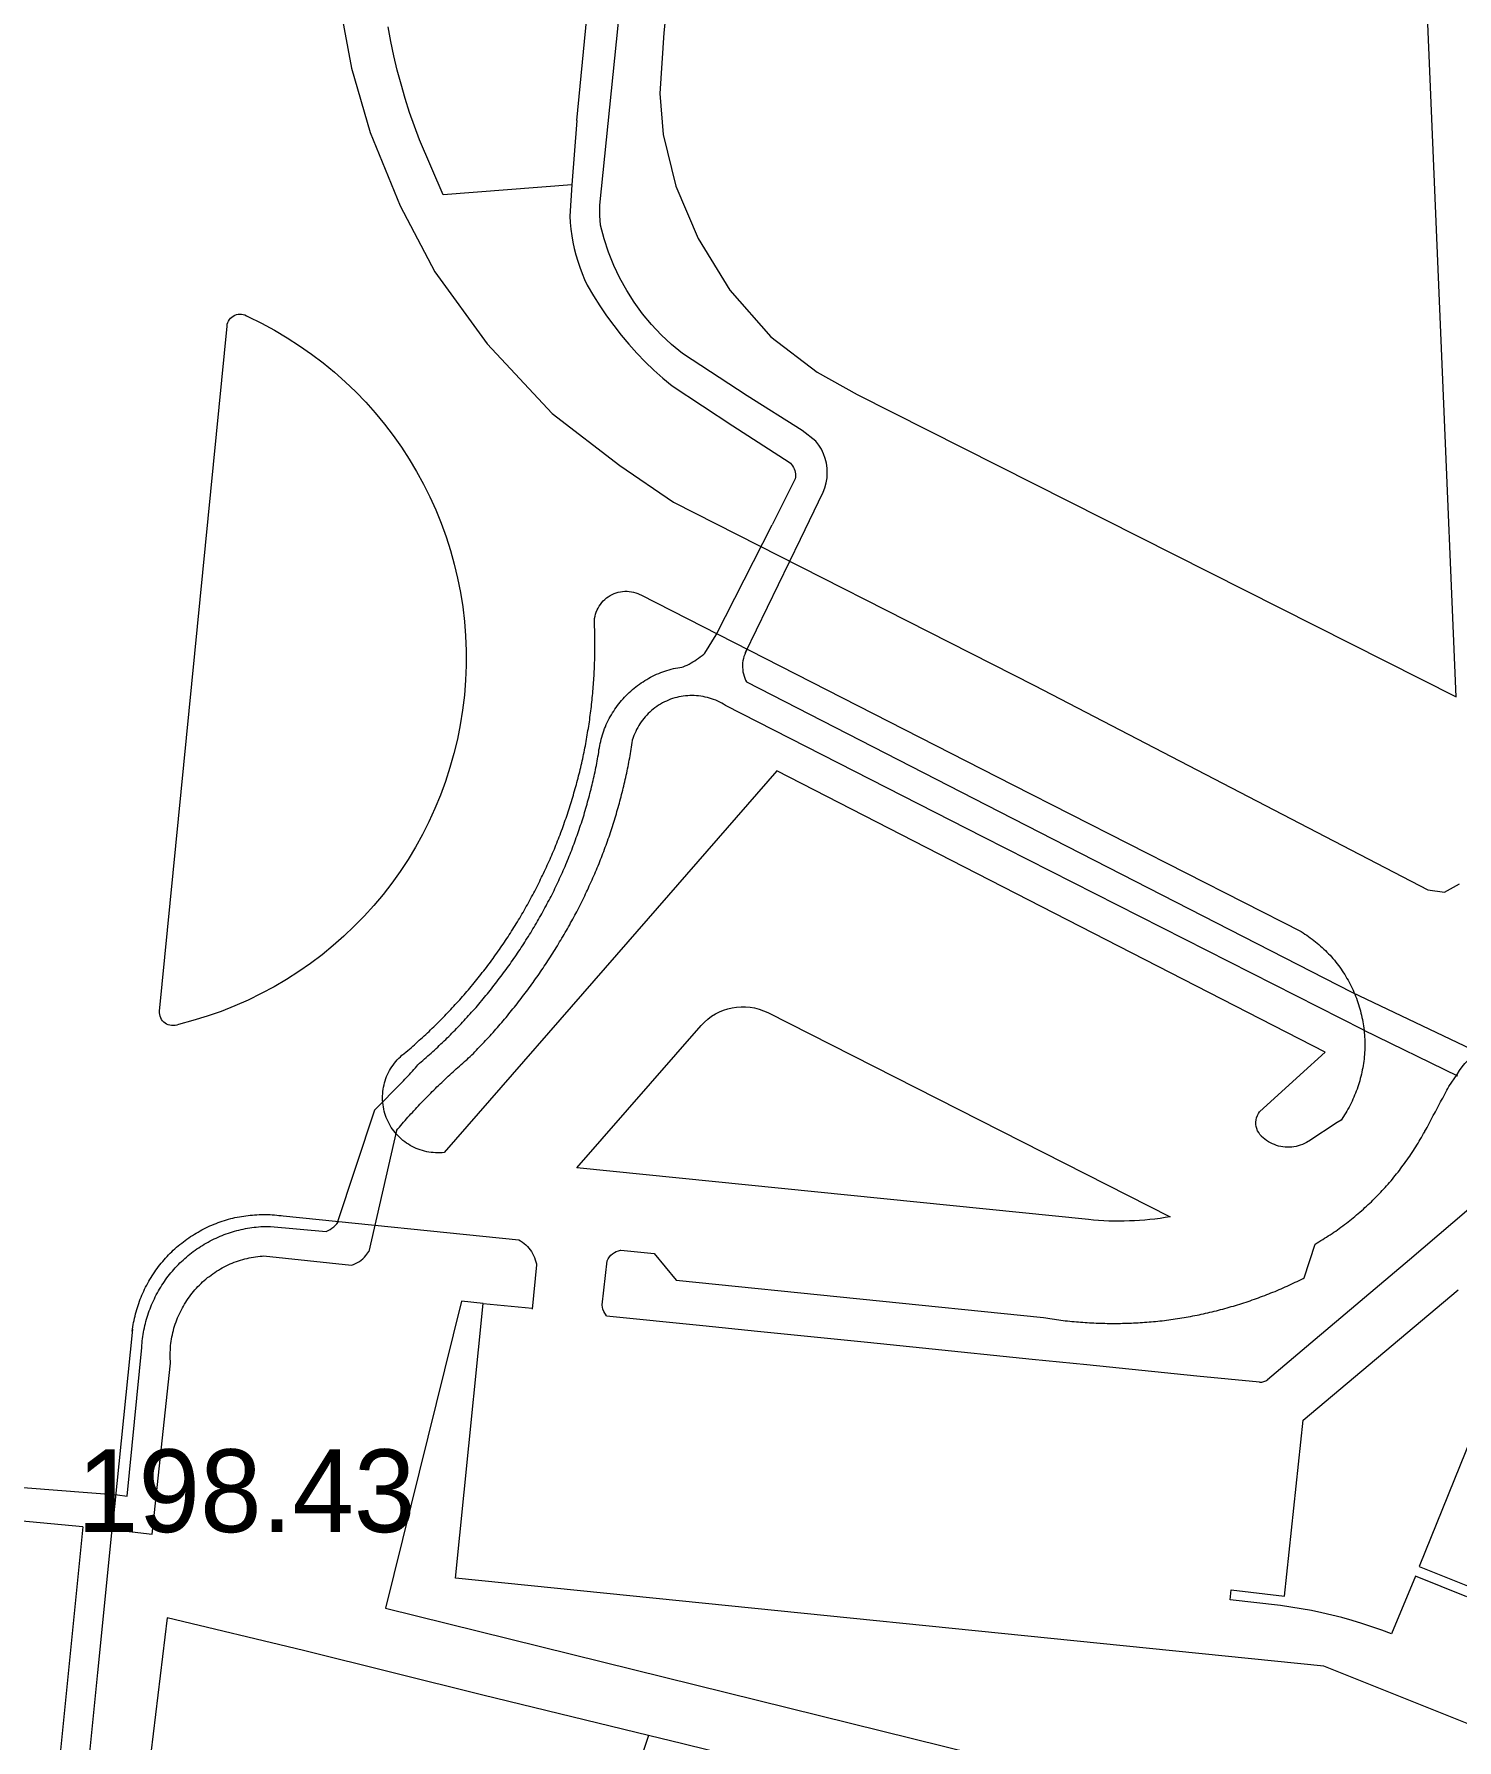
# Model space of a CAD drawing. Header units: millimetres. Extents: x 949 to 2135, y 1001 to 2286.
# Drawn here: x 1632.1 to 1761.1, y 1686.7 to 1841.3 of the extents above; entities that cross this region are included whole.
import ezdxf
from ezdxf.enums import TextEntityAlignment as Align

# ---------------------------------------------------------------- set-up
doc = ezdxf.new("R2010")
doc.units = ezdxf.units.MM
for name, color, linetype, lineweight in [('Nivel 11', 7, 'Continuous', 0), ('Nivel 15', 7, 'Continuous', 0), ('Nivel 17', 7, 'Continuous', 0), ('Nivel 24', 7, 'Continuous', 0), ('Nivel 3', 7, 'Continuous', 0)]:
    doc.layers.add(name, color=color, linetype=linetype, lineweight=lineweight)
doc.styles.add('Style-font023', font='font023.shx')

msp = doc.modelspace()

# ---------------------------------------------------------------- linework, layer by layer
at = {"layer": 'Nivel 11', "color": 1, "linetype": 'Continuous', "lineweight": 0, "flags": 128}
msp.add_lwpolyline([(1706.75, 1808.66), (1761.06, 1781.26), (1757.47, 1866.72), (1691.5, 1864.09), (1689.24, 1841.45), (1688.85, 1835.95), (1689.16, 1832.22), (1690.32, 1827.56), (1692.35, 1822.81), (1695.21, 1818.11), (1698.92, 1813.9), (1703.13, 1810.69), (1706.75, 1808.66)], close=True, dxfattribs=at)
at = {"layer": 'Nivel 15', "color": 7, "linetype": 'Continuous', "lineweight": 0}
for p, q in [((1756.81, 1730.24), (1763.44, 1735.87)), ((1747.88, 1722.67), (1756.81, 1730.24)), ((1671.13, 1709.13), (1672.86, 1726.25)), ((1672.86, 1726.25), (1677.3, 1725.8)), ((1684.04, 1725.11), (1692.76, 1724.23)), ((1641.07, 1723.92), (1639.23, 1705.73)), ((1692.76, 1724.23), (1697.73, 1723.73)), ((1697.73, 1723.73), (1707.68, 1722.72)), ((1707.68, 1722.72), (1712.66, 1722.21)), ((1712.66, 1722.21), (1722.61, 1721.2)), ((1743.96, 1719.35), (1747.88, 1722.67)), ((1722.61, 1721.2), (1727.58, 1720.7)), ((1727.58, 1720.7), (1737.53, 1719.69)), ((1737.53, 1719.69), (1743.22, 1719.12)), ((1670.33, 1701.32), (1671.13, 1709.13)), ((1749.07, 1693.34), (1670.33, 1701.32)), ((1837.02, 1658.17), (1749.07, 1693.34))]:
    msp.add_line(p, q, dxfattribs=at)
at = {"layer": 'Nivel 15', "color": 7, "linetype": 'Continuous', "lineweight": 0, "flags": 128}
for points in [[(1661.23, 1872.17), (1660.6, 1866.18), (1660.13, 1860.29), (1659.55, 1853.96), (1659.48, 1848.5), (1659.93, 1843.59), (1660.92, 1838.25), (1662.62, 1832.42), (1665.32, 1825.77), (1668.46, 1819.79), (1673.22, 1813.24), (1679.1, 1806.93), (1685.25, 1802.21), (1690.11, 1798.91)], [(1690.11, 1798.91), (1722.84, 1782.28), (1758.47, 1763.74)], [(1758.47, 1763.74), (1760, 1763.54), (1761.34, 1764.28)], [(1760.38, 1745.9), (1761.15, 1747.01), (1761.36, 1747.36), (1761.59, 1747.69), (1761.85, 1748.01), (1762.13, 1748.31), (1762.43, 1748.58), (1762.75, 1748.84), (1763.08, 1749.07), (1763.43, 1749.28), (1763.8, 1749.47), (1764.17, 1749.63), (1764.56, 1749.76)], [(1684.04, 1725.11), (1683.78, 1725.52), (1683.7, 1725.71), (1683.66, 1725.9), (1683.65, 1726.1), (1683.65, 1726.11), (1684.1, 1730.11), (1684.19, 1730.29), (1684.3, 1730.46), (1684.43, 1730.61), (1684.58, 1730.74), (1684.74, 1730.86), (1684.92, 1730.95), (1685.11, 1731.02), (1685.3, 1731.07), (1685.32, 1731.07), (1688.35, 1730.77), (1690.35, 1728.35), (1723.64, 1724.96), (1723.84, 1724.93), (1724.04, 1724.9), (1724.23, 1724.87), (1724.43, 1724.84), (1724.63, 1724.81), (1724.83, 1724.78), (1725.03, 1724.75), (1725.22, 1724.73), (1725.42, 1724.7), (1725.62, 1724.68), (1725.82, 1724.66), (1726.02, 1724.64), (1726.22, 1724.62), (1726.42, 1724.6), (1726.62, 1724.58), (1726.81, 1724.56), (1727.01, 1724.54), (1727.21, 1724.53), (1727.41, 1724.52), (1727.61, 1724.5), (1727.81, 1724.49), (1728.01, 1724.48), (1728.21, 1724.47), (1728.41, 1724.46), (1728.61, 1724.45), (1728.81, 1724.45), (1729.01, 1724.44), (1729.21, 1724.44), (1729.41, 1724.43), (1729.61, 1724.43), (1729.81, 1724.43), (1730.01, 1724.43), (1730.21, 1724.43), (1730.41, 1724.43), (1730.61, 1724.43), (1730.81, 1724.44), (1731.01, 1724.44), (1731.21, 1724.45), (1731.41, 1724.45), (1731.61, 1724.46), (1731.81, 1724.47), (1732.01, 1724.48), (1732.21, 1724.49), (1732.41, 1724.5), (1732.61, 1724.52), (1732.81, 1724.53), (1733.01, 1724.55), (1733.21, 1724.56), (1733.41, 1724.58), (1733.61, 1724.6), (1733.8, 1724.62), (1734, 1724.64), (1734.2, 1724.66), (1734.4, 1724.68), (1734.6, 1724.71), (1734.8, 1724.73), (1735, 1724.76), (1735.19, 1724.78), (1735.39, 1724.81), (1735.59, 1724.84), (1735.79, 1724.87), (1735.99, 1724.9), (1736.18, 1724.93), (1736.38, 1724.96), (1736.58, 1725), (1736.77, 1725.03), (1736.97, 1725.07), (1737.17, 1725.11), (1737.36, 1725.14), (1737.56, 1725.18), (1737.76, 1725.22), (1737.95, 1725.27), (1738.15, 1725.31), (1738.34, 1725.35), (1738.54, 1725.39), (1738.73, 1725.44), (1738.93, 1725.49), (1739.12, 1725.53), (1739.32, 1725.58), (1739.51, 1725.63), (1739.7, 1725.68), (1739.9, 1725.73), (1740.09, 1725.79), (1740.28, 1725.84), (1740.47, 1725.89), (1740.67, 1725.95), (1740.86, 1726), (1741.05, 1726.06), (1741.24, 1726.12), (1741.43, 1726.18), (1741.62, 1726.24), (1741.81, 1726.3), (1742, 1726.36), (1742.19, 1726.43), (1742.38, 1726.49), (1742.57, 1726.56), (1742.76, 1726.62), (1742.95, 1726.69), (1743.14, 1726.76), (1743.32, 1726.83), (1743.51, 1726.9), (1743.7, 1726.97), (1743.89, 1727.04), (1744.07, 1727.12), (1744.26, 1727.19), (1744.44, 1727.27), (1744.63, 1727.34), (1744.81, 1727.42), (1745, 1727.5), (1745.18, 1727.58), (1745.36, 1727.66), (1745.55, 1727.74), (1745.73, 1727.82), (1745.91, 1727.9), (1746.09, 1727.99), (1746.27, 1728.07), (1746.45, 1728.16), (1746.63, 1728.24), (1746.81, 1728.33), (1746.99, 1728.42), (1747.17, 1728.51), (1747.27, 1728.56), (1748.27, 1731.63), (1748.44, 1731.73), (1748.61, 1731.83), (1748.79, 1731.94), (1748.96, 1732.04), (1749.13, 1732.15), (1749.29, 1732.26), (1749.46, 1732.36), (1749.63, 1732.47), (1749.8, 1732.58), (1749.96, 1732.7), (1750.13, 1732.81), (1750.29, 1732.93), (1750.45, 1733.04), (1750.61, 1733.16), (1750.78, 1733.28), (1750.94, 1733.4), (1751.1, 1733.52), (1751.25, 1733.64), (1751.41, 1733.76), (1751.57, 1733.89), (1751.72, 1734.01), (1751.88, 1734.14), (1752.03, 1734.27), (1752.18, 1734.4), (1752.33, 1734.53), (1752.49, 1734.66), (1752.64, 1734.79), (1752.78, 1734.93), (1752.93, 1735.06), (1753.08, 1735.2), (1753.22, 1735.34), (1753.37, 1735.47), (1753.51, 1735.61), (1753.65, 1735.75), (1753.79, 1735.9), (1753.93, 1736.04), (1754.07, 1736.18), (1754.21, 1736.33), (1754.35, 1736.47), (1754.48, 1736.62), (1754.62, 1736.77), (1754.75, 1736.92), (1754.88, 1737.07), (1755.02, 1737.22), (1755.15, 1737.37), (1755.27, 1737.52), (1755.4, 1737.68), (1755.53, 1737.83), (1755.65, 1737.99), (1755.78, 1738.14), (1755.9, 1738.3), (1756.02, 1738.46), (1756.14, 1738.62), (1756.26, 1738.78), (1756.38, 1738.94), (1756.5, 1739.1), (1756.61, 1739.27), (1756.73, 1739.43), (1756.84, 1739.6), (1756.95, 1739.76), (1757.06, 1739.93), (1757.17, 1740.1), (1757.28, 1740.26), (1757.39, 1740.43), (1757.49, 1740.6), (1757.6, 1740.77), (1757.7, 1740.95), (1757.8, 1741.12), (1757.9, 1741.29), (1758, 1741.46), (1758.1, 1741.64), (1758.2, 1741.81), (1758.22, 1741.86), (1758.32, 1742.04), (1758.41, 1742.21), (1758.51, 1742.39), (1758.6, 1742.57), (1758.7, 1742.74), (1758.79, 1742.92), (1758.89, 1743.09), (1758.98, 1743.27), (1759.08, 1743.45), (1759.17, 1743.62), (1759.26, 1743.8), (1759.36, 1743.98), (1759.45, 1744.15), (1759.55, 1744.33), (1759.64, 1744.51), (1759.73, 1744.68), (1759.83, 1744.86), (1759.92, 1745.04), (1760.01, 1745.21), (1760.11, 1745.39), (1760.2, 1745.57), (1760.29, 1745.74), (1760.38, 1745.9)], [(1641.04, 1723.72), (1641.07, 1723.92), (1641.1, 1724.12), (1641.13, 1724.32), (1641.16, 1724.51), (1641.2, 1724.71), (1641.24, 1724.91), (1641.29, 1725.1), (1641.34, 1725.3), (1641.39, 1725.49), (1641.44, 1725.68), (1641.5, 1725.87), (1641.56, 1726.06), (1641.63, 1726.25), (1641.69, 1726.44), (1641.77, 1726.63), (1641.84, 1726.81), (1641.92, 1727), (1642, 1727.18), (1642.08, 1727.36), (1642.16, 1727.54), (1642.25, 1727.72), (1642.35, 1727.9), (1642.44, 1728.08), (1642.54, 1728.25), (1642.64, 1728.42), (1642.74, 1728.6), (1642.85, 1728.76), (1642.96, 1728.93), (1643.07, 1729.1), (1643.18, 1729.26), (1643.3, 1729.42), (1643.42, 1729.58), (1643.54, 1729.74), (1643.67, 1729.9), (1643.8, 1730.05), (1643.93, 1730.2), (1644.06, 1730.35), (1644.2, 1730.5), (1644.33, 1730.64), (1644.47, 1730.79), (1644.62, 1730.93), (1644.76, 1731.07), (1644.91, 1731.2), (1645.06, 1731.33), (1645.21, 1731.46), (1645.36, 1731.59), (1645.52, 1731.72), (1645.68, 1731.84), (1645.84, 1731.96), (1646, 1732.08), (1646.16, 1732.19), (1646.33, 1732.3), (1646.5, 1732.41), (1646.67, 1732.52), (1646.84, 1732.62), (1647.01, 1732.72), (1647.18, 1732.82), (1647.36, 1732.92), (1647.54, 1733.01), (1647.72, 1733.1), (1647.9, 1733.18), (1648.08, 1733.27), (1648.26, 1733.35), (1648.45, 1733.42), (1648.63, 1733.5), (1648.82, 1733.57), (1649.01, 1733.64), (1649.2, 1733.7), (1649.39, 1733.76), (1649.58, 1733.82), (1649.77, 1733.87), (1649.97, 1733.93), (1650.16, 1733.97), (1650.35, 1734.02), (1650.55, 1734.06), (1650.75, 1734.1), (1650.94, 1734.14), (1651.14, 1734.17), (1651.34, 1734.2), (1651.54, 1734.22), (1651.74, 1734.24), (1651.93, 1734.26), (1652.13, 1734.28), (1652.33, 1734.29), (1652.53, 1734.3), (1652.73, 1734.31), (1652.93, 1734.31), (1653.13, 1734.31), (1653.33, 1734.3), (1653.53, 1734.3), (1653.73, 1734.28), (1653.93, 1734.27), (1654.13, 1734.25), (1654.33, 1734.23), (1654.53, 1734.21), (1654.73, 1734.18), (1654.73, 1734.18), (1676.07, 1732.01), (1676.24, 1731.91), (1676.41, 1731.8), (1676.57, 1731.68), (1676.72, 1731.55), (1676.86, 1731.41), (1677, 1731.26), (1677.12, 1731.1), (1677.23, 1730.94), (1677.33, 1730.76), (1677.42, 1730.59), (1677.5, 1730.4), (1677.57, 1730.21), (1677.62, 1730.02), (1677.67, 1729.82), (1677.68, 1729.73), (1677.3, 1725.73)], [(1755.19, 1696.28), (1754.3, 1696.62), (1753.41, 1696.93), (1752.51, 1697.23), (1751.61, 1697.5), (1750.7, 1697.76), (1749.78, 1697.99), (1748.86, 1698.2), (1747.93, 1698.39), (1747, 1698.56), (1746.07, 1698.71), (1745.13, 1698.84), (1740.56, 1699.37), (1740.66, 1700.26), (1745.5, 1699.71), (1747.19, 1715.65), (1761.23, 1727.49)], [(1762.94, 1715.39), (1757.7, 1702.39), (1762.37, 1700.51)], [(1633.13, 1644.66), (1635.21, 1665.57), (1637.93, 1692.78), (1639.23, 1705.73)], [(1762.02, 1699.63), (1757.35, 1701.51), (1755.19, 1696.28)]]:
    msp.add_lwpolyline(points, dxfattribs=at)
msp.add_lwpolyline([(1750.27, 1742.65), (1747.69, 1740.96), (1747.64, 1740.93), (1747.47, 1740.83), (1747.29, 1740.74), (1747.11, 1740.66), (1746.92, 1740.59), (1746.73, 1740.53), (1746.54, 1740.48), (1746.34, 1740.44), (1746.14, 1740.42), (1745.94, 1740.4), (1745.74, 1740.4), (1745.54, 1740.41), (1745.35, 1740.43), (1745.15, 1740.47), (1744.95, 1740.51), (1744.76, 1740.57), (1744.57, 1740.64), (1744.39, 1740.71), (1744.21, 1740.8), (1744.04, 1740.9), (1743.87, 1741.01), (1743.71, 1741.13), (1743.55, 1741.26), (1743.41, 1741.39), (1743.39, 1741.41), (1743.26, 1741.56), (1743.15, 1741.73), (1743.05, 1741.9), (1742.98, 1742.09), (1742.93, 1742.28), (1742.9, 1742.48), (1742.9, 1742.68), (1742.92, 1742.88), (1742.96, 1743.08), (1743.03, 1743.27), (1743.12, 1743.45), (1743.22, 1743.61), (1746.92, 1746.97), (1749.18, 1749.03), (1715.29, 1766.42), (1699.48, 1774.54), (1685.95, 1759.02), (1669.3, 1739.93), (1669.12, 1739.91), (1668.92, 1739.9), (1668.72, 1739.9), (1668.52, 1739.9), (1668.32, 1739.92), (1668.12, 1739.94), (1667.92, 1739.97), (1667.73, 1740), (1667.53, 1740.05), (1667.34, 1740.1), (1667.15, 1740.16), (1666.96, 1740.23), (1666.77, 1740.3), (1666.59, 1740.39), (1666.41, 1740.48), (1666.24, 1740.57), (1666.07, 1740.68), (1665.9, 1740.79), (1665.74, 1740.9), (1665.58, 1741.03), (1665.43, 1741.16), (1665.28, 1741.29), (1665.14, 1741.43), (1665, 1741.58), (1664.87, 1741.73), (1664.75, 1741.89), (1664.63, 1742.05), (1664.52, 1742.21), (1664.41, 1742.39), (1664.32, 1742.56), (1664.23, 1742.74), (1664.14, 1742.92), (1664.07, 1743.11), (1664, 1743.29), (1663.94, 1743.48), (1663.88, 1743.68), (1663.84, 1743.87), (1663.8, 1744.07), (1663.77, 1744.26), (1663.75, 1744.46), (1663.73, 1744.66), (1663.73, 1744.86), (1663.73, 1745.06), (1663.74, 1745.26), (1663.76, 1745.46), (1663.78, 1745.66), (1663.82, 1745.86), (1663.86, 1746.05), (1663.91, 1746.25), (1663.96, 1746.44), (1664.03, 1746.63), (1664.1, 1746.82), (1664.18, 1747), (1664.26, 1747.18), (1664.36, 1747.36), (1664.46, 1747.53), (1664.57, 1747.7), (1664.68, 1747.86), (1664.8, 1748.02), (1664.93, 1748.18), (1665.06, 1748.33), (1665.2, 1748.47), (1665.34, 1748.61), (1665.49, 1748.74), (1665.65, 1748.87), (1665.7, 1748.91), (1665.85, 1749.04), (1666.01, 1749.17), (1666.16, 1749.3), (1666.31, 1749.43), (1666.46, 1749.56), (1666.61, 1749.7), (1666.76, 1749.83), (1666.91, 1749.96), (1667.06, 1750.1), (1667.21, 1750.23), (1667.36, 1750.37), (1667.5, 1750.5), (1667.65, 1750.64), (1667.79, 1750.77), (1667.94, 1750.91), (1668.08, 1751.05), (1668.23, 1751.19), (1668.37, 1751.33), (1668.52, 1751.47), (1668.66, 1751.61), (1668.8, 1751.75), (1668.94, 1751.89), (1669.08, 1752.03), (1669.22, 1752.17), (1669.36, 1752.32), (1669.5, 1752.46), (1669.64, 1752.61), (1669.78, 1752.75), (1669.91, 1752.9), (1670.05, 1753.04), (1670.19, 1753.19), (1670.32, 1753.34), (1670.46, 1753.49), (1670.59, 1753.63), (1670.72, 1753.78), (1670.86, 1753.93), (1670.99, 1754.08), (1671.12, 1754.23), (1671.25, 1754.38), (1671.38, 1754.54), (1671.51, 1754.69), (1671.64, 1754.84), (1671.77, 1754.99), (1671.9, 1755.15), (1672.02, 1755.3), (1672.15, 1755.46), (1672.28, 1755.61), (1672.4, 1755.77), (1672.53, 1755.92), (1672.65, 1756.08), (1672.77, 1756.24), (1672.9, 1756.4), (1673.02, 1756.56), (1673.14, 1756.71), (1673.26, 1756.87), (1673.38, 1757.03), (1673.5, 1757.19), (1673.62, 1757.36), (1673.74, 1757.52), (1673.85, 1757.68), (1673.97, 1757.84), (1674.09, 1758), (1674.2, 1758.17), (1674.32, 1758.33), (1674.43, 1758.5), (1674.54, 1758.66), (1674.66, 1758.83), (1674.77, 1758.99), (1674.88, 1759.16), (1674.99, 1759.32), (1675.1, 1759.49), (1675.21, 1759.66), (1675.32, 1759.83), (1675.42, 1760), (1675.53, 1760.17), (1675.64, 1760.33), (1675.74, 1760.5), (1675.85, 1760.67), (1675.95, 1760.85), (1676.06, 1761.02), (1676.16, 1761.19), (1676.26, 1761.36), (1676.36, 1761.53), (1676.46, 1761.7), (1676.56, 1761.88), (1676.66, 1762.05), (1676.76, 1762.23), (1676.86, 1762.4), (1676.96, 1762.58), (1677.05, 1762.75), (1677.15, 1762.93), (1677.24, 1763.1), (1677.34, 1763.28), (1677.43, 1763.46), (1677.52, 1763.63), (1677.62, 1763.81), (1677.71, 1763.99), (1677.8, 1764.17), (1677.89, 1764.35), (1677.98, 1764.52), (1678.06, 1764.7), (1678.15, 1764.88), (1678.24, 1765.06), (1678.32, 1765.24), (1678.41, 1765.43), (1678.49, 1765.61), (1678.58, 1765.79), (1678.66, 1765.97), (1678.74, 1766.15), (1678.82, 1766.33), (1678.91, 1766.52), (1678.99, 1766.7), (1679.06, 1766.88), (1679.14, 1767.07), (1679.22, 1767.25), (1679.3, 1767.44), (1679.37, 1767.62), (1679.45, 1767.81), (1679.52, 1767.99), (1679.6, 1768.18), (1679.67, 1768.37), (1679.74, 1768.55), (1679.82, 1768.74), (1679.89, 1768.93), (1679.96, 1769.11), (1680.03, 1769.3), (1680.09, 1769.49), (1680.16, 1769.68), (1680.23, 1769.87), (1680.29, 1770.05), (1680.36, 1770.24), (1680.42, 1770.43), (1680.49, 1770.62), (1680.55, 1770.81), (1680.61, 1771), (1680.68, 1771.19), (1680.74, 1771.38), (1680.8, 1771.57), (1680.85, 1771.76), (1680.91, 1771.96), (1680.97, 1772.15), (1681.03, 1772.34), (1681.08, 1772.53), (1681.14, 1772.72), (1681.19, 1772.92), (1681.25, 1773.11), (1681.3, 1773.3), (1681.35, 1773.49), (1681.4, 1773.69), (1681.45, 1773.88), (1681.5, 1774.08), (1681.55, 1774.27), (1681.6, 1774.46), (1681.65, 1774.66), (1681.69, 1774.85), (1681.74, 1775.05), (1681.78, 1775.24), (1681.83, 1775.44), (1681.87, 1775.63), (1681.91, 1775.83), (1681.95, 1776.02), (1681.99, 1776.22), (1682.03, 1776.42), (1682.07, 1776.61), (1682.11, 1776.81), (1682.15, 1777), (1682.18, 1777.2), (1682.22, 1777.4), (1682.25, 1777.59), (1682.29, 1777.79), (1682.32, 1777.99), (1682.35, 1778.19), (1682.39, 1778.38), (1682.42, 1778.58), (1682.45, 1778.78), (1682.48, 1778.98), (1682.51, 1779.17), (1682.53, 1779.37), (1682.56, 1779.57), (1682.59, 1779.77), (1682.61, 1779.97), (1682.63, 1780.17), (1682.66, 1780.37), (1682.68, 1780.56), (1682.7, 1780.76), (1682.72, 1780.96), (1682.74, 1781.16), (1682.76, 1781.36), (1682.78, 1781.56), (1682.8, 1781.76), (1682.82, 1781.96), (1682.83, 1782.16), (1682.85, 1782.36), (1682.86, 1782.56), (1682.88, 1782.76), (1682.89, 1782.95), (1682.9, 1783.15), (1682.91, 1783.35), (1682.92, 1783.55), (1682.93, 1783.75), (1682.94, 1783.95), (1682.95, 1784.15), (1682.95, 1784.35), (1682.96, 1784.55), (1682.97, 1784.75), (1682.97, 1784.95), (1682.97, 1785.15), (1682.98, 1785.35), (1682.98, 1785.55), (1682.98, 1785.75), (1682.98, 1785.95), (1682.98, 1786.15), (1682.98, 1786.35), (1682.98, 1786.55), (1682.97, 1786.75), (1682.97, 1786.95), (1682.97, 1787.15), (1682.96, 1787.35), (1682.95, 1787.55), (1682.95, 1787.75), (1682.94, 1787.95), (1682.93, 1788.15), (1682.95, 1788.35), (1682.99, 1788.55), (1683.04, 1788.74), (1683.1, 1788.93), (1683.17, 1789.12), (1683.26, 1789.3), (1683.36, 1789.47), (1683.48, 1789.63), (1683.6, 1789.79), (1683.73, 1789.94), (1683.88, 1790.08), (1684.03, 1790.21), (1684.19, 1790.32), (1684.36, 1790.43), (1684.54, 1790.52), (1684.72, 1790.61), (1684.91, 1790.67), (1685.1, 1790.73), (1685.3, 1790.77), (1685.49, 1790.8), (1685.69, 1790.82), (1685.89, 1790.82), (1686.09, 1790.8), (1686.29, 1790.78), (1686.49, 1790.74), (1686.68, 1790.68), (1686.87, 1790.61), (1687.05, 1790.53), (1687.13, 1790.49), (1720.87, 1773.28), (1747, 1759.96), (1747.17, 1759.85), (1747.34, 1759.74), (1747.5, 1759.63), (1747.67, 1759.52), (1747.83, 1759.4), (1747.99, 1759.28), (1748.15, 1759.16), (1748.31, 1759.04), (1748.46, 1758.91), (1748.61, 1758.78), (1748.76, 1758.65), (1748.91, 1758.52), (1749.06, 1758.38), (1749.2, 1758.24), (1749.34, 1758.1), (1749.48, 1757.95), (1749.62, 1757.81), (1749.75, 1757.66), (1749.88, 1757.51), (1750.01, 1757.36), (1750.14, 1757.2), (1750.26, 1757.04), (1750.38, 1756.88), (1750.5, 1756.72), (1750.62, 1756.56), (1750.73, 1756.4), (1750.84, 1756.23), (1750.95, 1756.06), (1751.05, 1755.89), (1751.15, 1755.72), (1751.25, 1755.54), (1751.35, 1755.37), (1751.44, 1755.19), (1751.53, 1755.01), (1751.62, 1754.83), (1751.7, 1754.65), (1751.78, 1754.47), (1751.86, 1754.28), (1751.94, 1754.1), (1752.01, 1753.91), (1752.08, 1753.72), (1752.14, 1753.53), (1752.2, 1753.34), (1752.26, 1753.15), (1752.32, 1752.96), (1752.37, 1752.77), (1752.42, 1752.57), (1752.47, 1752.38), (1752.51, 1752.18), (1752.55, 1751.99), (1752.59, 1751.79), (1752.62, 1751.59), (1752.65, 1751.4), (1752.67, 1751.2), (1752.7, 1751), (1752.72, 1750.8), (1752.73, 1750.6), (1752.75, 1750.4), (1752.76, 1750.2), (1752.76, 1750), (1752.77, 1749.8), (1752.77, 1749.6), (1752.76, 1749.4), (1752.76, 1749.2), (1752.75, 1749), (1752.73, 1748.8), (1752.72, 1748.6), (1752.7, 1748.4), (1752.67, 1748.21), (1752.64, 1748.01), (1752.61, 1747.81), (1752.58, 1747.61), (1752.54, 1747.42), (1752.5, 1747.22), (1752.46, 1747.02), (1752.41, 1746.83), (1752.36, 1746.64), (1752.31, 1746.44), (1752.26, 1746.25), (1752.2, 1746.06), (1752.13, 1745.87), (1752.07, 1745.68), (1752, 1745.49), (1751.93, 1745.31), (1751.85, 1745.12), (1751.77, 1744.94), (1751.69, 1744.76), (1751.61, 1744.57), (1751.52, 1744.39), (1751.43, 1744.22), (1751.34, 1744.04), (1751.24, 1743.86), (1751.14, 1743.69), (1751.04, 1743.52), (1750.94, 1743.35), (1750.83, 1743.18), (1750.62, 1742.86), (1750.27, 1742.65)], close=True, dxfattribs=at)
msp.add_lwpolyline([(1681.34, 1738.54), (1692.61, 1751.44, -0.343259), (1698.64, 1752.61), (1735.13, 1734.1, -0.067833), (1727.71, 1733.84), (1681.34, 1738.54)], format="xyb", close=True, dxfattribs=at)
at = {"layer": 'Nivel 15', "color": 7, "linetype": 'Continuous', "lineweight": 0}
msp.add_arc((1743.32, 1720.11), 1, 264.2118, 310.3109, dxfattribs=at)
at = {"layer": 'Nivel 17', "color": 30, "linetype": 'Continuous', "lineweight": 0}
for p, q in [((1693.97, 1786.88), (1699.05, 1796.84)), ((1696.63, 1785.28), (1701.61, 1795.54)), ((1751.59, 1754.46), (1763.07, 1748.99)), ((1752.61, 1751.04), (1761.17, 1746.88)), ((1662.99, 1743.77), (1659.59, 1733.47)), ((1664.99, 1741.91), (1662.49, 1730.96)), ((1617.36, 1710.64), (1639.7, 1708.88)), ((1636.57, 1705.98), (1617.09, 1707.83)), ((1636.57, 1705.98), (1632.46, 1664.98))]:
    msp.add_line(p, q, dxfattribs=at)
at = {"layer": 'Nivel 17', "color": 30, "linetype": 'Continuous', "lineweight": 0, "flags": 128}
for points in [[(1681.35, 1833.49), (1684.35, 1864.67)], [(1683.42, 1825.83), (1687.34, 1864.36)], [(1681.35, 1833.49), (1680.9, 1827.67), (1680.69, 1824.83), (1680.74, 1824.24), (1680.8, 1823.65), (1680.88, 1823.06), (1680.99, 1822.48), (1681.11, 1821.9), (1681.26, 1821.33), (1681.42, 1820.76), (1681.61, 1820.2), (1681.82, 1819.64), (1682.04, 1819.1), (1682.29, 1818.56), (1682.84, 1817.62), (1683.42, 1816.69), (1684.03, 1815.79), (1684.68, 1814.91), (1685.35, 1814.05), (1686.05, 1813.22), (1686.79, 1812.41), (1687.54, 1811.62), (1688.33, 1810.87), (1689.14, 1810.14), (1689.97, 1809.43), (1695.47, 1805.81), (1700.59, 1802.53), (1700.7, 1802.42), (1700.8, 1802.31), (1700.9, 1802.18), (1700.97, 1802.05), (1701.04, 1801.91), (1701.09, 1801.76), (1701.13, 1801.61), (1701.15, 1801.46), (1701.16, 1801.3), (1701.15, 1801.15), (1701.13, 1801), (1699.05, 1796.84)], [(1701.61, 1795.54), (1703.68, 1799.79), (1703.83, 1800.21), (1703.95, 1800.64), (1704.02, 1801.09), (1704.04, 1801.53), (1704.02, 1801.98), (1703.96, 1802.43), (1703.85, 1802.86), (1703.7, 1803.28), (1703.51, 1803.69), (1703.28, 1804.07), (1703.01, 1804.43), (1701.78, 1805.4), (1696.78, 1808.55), (1690.91, 1812.39), (1689.93, 1813.2), (1688.99, 1814.07), (1688.12, 1815), (1687.3, 1815.98), (1686.54, 1817.02), (1685.86, 1818.09), (1685.24, 1819.21), (1684.69, 1820.36), (1684.21, 1821.55), (1683.81, 1822.76), (1683.49, 1824), (1683.41, 1824.9), (1683.42, 1825.83)], [(1662.99, 1743.77), (1665.48, 1746.28), (1665.62, 1746.43), (1665.75, 1746.57), (1665.89, 1746.72), (1666.03, 1746.86), (1666.16, 1747.01), (1666.3, 1747.16), (1666.43, 1747.31), (1666.56, 1747.46), (1666.7, 1747.61), (1666.83, 1747.76), (1666.94, 1747.89), (1667.09, 1748.02), (1667.24, 1748.15), (1667.39, 1748.28), (1667.54, 1748.42), (1667.69, 1748.55), (1667.84, 1748.68), (1667.99, 1748.81), (1668.14, 1748.95), (1668.29, 1749.08), (1668.43, 1749.22), (1668.58, 1749.35), (1668.73, 1749.49), (1668.87, 1749.63), (1669.02, 1749.77), (1669.16, 1749.9), (1669.31, 1750.04), (1669.45, 1750.18), (1669.59, 1750.32), (1669.74, 1750.46), (1669.88, 1750.6), (1670.02, 1750.75), (1670.16, 1750.89), (1670.3, 1751.03), (1670.44, 1751.17), (1670.58, 1751.32), (1670.72, 1751.46), (1670.85, 1751.61), (1670.99, 1751.75), (1671.13, 1751.9), (1671.26, 1752.05), (1671.4, 1752.19), (1671.53, 1752.34), (1671.67, 1752.49), (1671.8, 1752.64), (1671.93, 1752.79), (1672.06, 1752.94), (1672.2, 1753.09), (1672.33, 1753.24), (1672.46, 1753.39), (1672.59, 1753.54), (1672.72, 1753.7), (1672.85, 1753.85), (1672.97, 1754), (1673.1, 1754.16), (1673.23, 1754.31), (1673.35, 1754.47), (1673.48, 1754.62), (1673.6, 1754.78), (1673.73, 1754.94), (1673.85, 1755.09), (1673.98, 1755.25), (1674.1, 1755.41), (1674.22, 1755.57), (1674.34, 1755.73), (1674.46, 1755.89), (1674.58, 1756.05), (1674.7, 1756.21), (1674.82, 1756.37), (1674.94, 1756.53), (1675.05, 1756.69), (1675.17, 1756.85), (1675.29, 1757.02), (1675.4, 1757.18), (1675.52, 1757.35), (1675.63, 1757.51), (1675.74, 1757.67), (1675.86, 1757.84), (1675.97, 1758.01), (1676.08, 1758.17), (1676.19, 1758.34), (1676.3, 1758.51), (1676.41, 1758.67), (1676.52, 1758.84), (1676.63, 1759.01), (1676.73, 1759.18), (1676.84, 1759.35), (1676.95, 1759.52), (1677.05, 1759.69), (1677.16, 1759.86), (1677.26, 1760.03), (1677.36, 1760.2), (1677.47, 1760.37), (1677.57, 1760.54), (1677.67, 1760.72), (1677.77, 1760.89), (1677.87, 1761.06), (1677.97, 1761.24), (1678.07, 1761.41), (1678.16, 1761.58), (1678.26, 1761.76), (1678.36, 1761.94), (1678.45, 1762.11), (1678.55, 1762.29), (1678.63, 1762.44), (1678.72, 1762.62), (1678.82, 1762.8), (1678.91, 1762.98), (1679, 1763.15), (1679.09, 1763.33), (1679.18, 1763.51), (1679.27, 1763.69), (1679.36, 1763.87), (1679.44, 1764.05), (1679.53, 1764.23), (1679.61, 1764.41), (1679.7, 1764.59), (1679.78, 1764.77), (1679.87, 1764.96), (1679.95, 1765.14), (1680.03, 1765.32), (1680.11, 1765.5), (1680.19, 1765.69), (1680.27, 1765.87), (1680.35, 1766.05), (1680.43, 1766.24), (1680.5, 1766.42), (1680.58, 1766.61), (1680.65, 1766.79), (1680.73, 1766.98), (1680.8, 1767.17), (1680.88, 1767.35), (1680.95, 1767.54), (1681.02, 1767.73), (1681.09, 1767.91), (1681.16, 1768.1), (1681.23, 1768.29), (1681.29, 1768.48), (1681.36, 1768.66), (1681.43, 1768.85), (1681.49, 1769.04), (1681.56, 1769.23), (1681.62, 1769.42), (1681.68, 1769.61), (1681.75, 1769.8), (1681.81, 1769.99), (1681.87, 1770.18), (1681.93, 1770.37), (1681.99, 1770.56), (1682.04, 1770.76), (1682.1, 1770.95), (1682.16, 1771.14), (1682.21, 1771.33), (1682.27, 1771.52), (1682.32, 1771.72), (1682.37, 1771.91), (1682.43, 1772.1), (1682.48, 1772.3), (1682.53, 1772.49), (1682.58, 1772.68), (1682.63, 1772.88), (1682.67, 1773.07), (1682.72, 1773.27), (1682.77, 1773.46), (1682.81, 1773.65), (1682.86, 1773.85), (1682.9, 1774.05), (1682.94, 1774.24), (1682.99, 1774.44), (1683.03, 1774.63), (1683.07, 1774.83), (1683.11, 1775.02), (1683.14, 1775.22), (1683.18, 1775.42), (1683.22, 1775.61), (1683.25, 1775.81), (1683.29, 1776.01), (1683.29, 1776.03), (1683.32, 1776.23), (1683.34, 1776.43), (1683.38, 1776.63), (1683.41, 1776.82), (1683.45, 1777.02), (1683.5, 1777.21), (1683.55, 1777.41), (1683.6, 1777.6), (1683.66, 1777.79), (1683.72, 1777.98), (1683.79, 1778.17), (1683.86, 1778.36), (1683.93, 1778.54), (1684.01, 1778.73), (1684.1, 1778.91), (1684.18, 1779.09), (1684.27, 1779.27), (1684.37, 1779.44), (1684.47, 1779.62), (1684.57, 1779.79), (1684.68, 1779.96), (1684.79, 1780.12), (1684.9, 1780.29), (1685.02, 1780.45), (1685.14, 1780.61), (1685.27, 1780.76), (1685.39, 1780.92), (1685.53, 1781.07), (1685.66, 1781.22), (1685.8, 1781.36), (1685.94, 1781.5), (1686.08, 1781.64), (1686.23, 1781.77), (1686.38, 1781.91), (1686.54, 1782.03), (1686.69, 1782.16), (1686.85, 1782.28), (1687.01, 1782.4), (1687.18, 1782.51), (1687.34, 1782.62), (1687.51, 1782.73), (1687.68, 1782.83), (1687.86, 1782.93), (1688.03, 1783.03), (1688.21, 1783.12), (1688.39, 1783.2), (1688.57, 1783.29), (1688.76, 1783.37), (1688.94, 1783.44), (1689.13, 1783.51), (1689.32, 1783.58), (1689.51, 1783.64), (1689.7, 1783.7), (1689.89, 1783.75), (1690.09, 1783.8), (1690.28, 1783.85), (1690.48, 1783.89), (1690.68, 1783.92), (1690.87, 1783.95), (1690.97, 1783.97), (1691.15, 1784.05), (1691.33, 1784.13), (1691.51, 1784.22), (1691.69, 1784.32), (1691.86, 1784.42), (1692.03, 1784.52), (1692.2, 1784.63), (1692.37, 1784.74), (1692.53, 1784.86), (1692.69, 1784.98), (1692.84, 1785.1), (1692.94, 1785.19), (1693.97, 1786.88)], [(1696.72, 1785.46), (1696.63, 1785.28), (1696.56, 1785.09), (1696.49, 1784.9), (1696.44, 1784.71), (1696.4, 1784.52), (1696.37, 1784.32), (1696.36, 1784.12), (1696.36, 1783.92), (1696.38, 1783.72), (1696.4, 1783.52), (1696.44, 1783.32), (1696.5, 1783.13), (1696.57, 1782.94), (1696.64, 1782.76), (1696.72, 1782.62), (1719.62, 1770.84), (1751.59, 1754.46)], [(1752.61, 1751.04), (1718.2, 1768.53), (1694.81, 1780.46), (1694.64, 1780.57), (1694.47, 1780.67), (1694.29, 1780.76), (1694.11, 1780.85), (1693.93, 1780.93), (1693.74, 1781), (1693.55, 1781.07), (1693.36, 1781.13), (1693.17, 1781.18), (1692.98, 1781.23), (1692.78, 1781.27), (1692.58, 1781.3), (1692.38, 1781.33), (1692.19, 1781.35), (1691.99, 1781.36), (1691.79, 1781.36), (1691.59, 1781.36), (1691.39, 1781.35), (1691.19, 1781.33), (1690.99, 1781.31), (1690.79, 1781.28), (1690.59, 1781.24), (1690.4, 1781.19), (1690.21, 1781.14), (1690.02, 1781.08), (1689.83, 1781.02), (1689.64, 1780.94), (1689.46, 1780.86), (1689.28, 1780.78), (1689.1, 1780.69), (1688.92, 1780.59), (1688.75, 1780.48), (1688.59, 1780.37), (1688.42, 1780.26), (1688.27, 1780.13), (1688.11, 1780.01), (1687.96, 1779.87), (1687.82, 1779.74), (1687.68, 1779.59), (1687.54, 1779.44), (1687.42, 1779.29), (1687.29, 1779.13), (1687.17, 1778.97), (1687.06, 1778.81), (1686.96, 1778.64), (1686.86, 1778.46), (1686.76, 1778.29), (1686.68, 1778.11), (1686.6, 1777.92), (1686.52, 1777.74), (1686.46, 1777.55), (1686.4, 1777.37)], [(1664.99, 1741.91), (1665.12, 1742.07), (1665.25, 1742.22), (1665.38, 1742.37), (1665.51, 1742.52), (1665.64, 1742.67), (1665.77, 1742.82), (1665.9, 1742.97), (1666.03, 1743.12), (1666.17, 1743.27), (1666.3, 1743.42), (1666.44, 1743.57), (1666.57, 1743.72), (1666.71, 1743.86), (1666.84, 1744.01), (1666.98, 1744.16), (1667.12, 1744.3), (1667.25, 1744.45), (1667.39, 1744.59), (1667.53, 1744.74), (1667.67, 1744.88), (1667.81, 1745.02), (1667.95, 1745.17), (1668.09, 1745.31), (1668.23, 1745.45), (1668.37, 1745.59), (1668.52, 1745.73), (1668.66, 1745.87), (1668.8, 1746.01), (1668.95, 1746.15), (1669.09, 1746.29), (1669.24, 1746.43), (1669.38, 1746.56), (1669.53, 1746.7), (1669.67, 1746.84), (1669.82, 1746.97), (1669.97, 1747.11), (1670.12, 1747.24), (1670.26, 1747.37), (1670.41, 1747.51), (1670.56, 1747.64), (1670.71, 1747.77), (1670.86, 1747.9), (1671.01, 1748.04), (1671.17, 1748.17), (1671.32, 1748.3), (1671.39, 1748.36), (1671.53, 1748.5), (1671.68, 1748.64), (1671.82, 1748.78), (1671.96, 1748.92), (1672.1, 1749.07), (1672.24, 1749.21), (1672.38, 1749.35), (1672.52, 1749.5), (1672.65, 1749.64), (1672.79, 1749.79), (1672.93, 1749.93), (1673.06, 1750.08), (1673.2, 1750.23), (1673.34, 1750.37), (1673.47, 1750.52), (1673.6, 1750.67), (1673.74, 1750.82), (1673.87, 1750.97), (1674, 1751.12), (1674.14, 1751.27), (1674.27, 1751.42), (1674.4, 1751.57), (1674.53, 1751.72), (1674.66, 1751.88), (1674.79, 1752.03), (1674.92, 1752.18), (1675.04, 1752.33), (1675.17, 1752.49), (1675.3, 1752.64), (1675.42, 1752.8), (1675.55, 1752.95), (1675.68, 1753.11), (1675.8, 1753.27), (1675.92, 1753.42), (1676.05, 1753.58), (1676.17, 1753.74), (1676.29, 1753.9), (1676.41, 1754.06), (1676.54, 1754.21), (1676.66, 1754.37), (1676.78, 1754.53), (1676.9, 1754.69), (1677.01, 1754.86), (1677.13, 1755.02), (1677.25, 1755.18), (1677.37, 1755.34), (1677.48, 1755.5), (1677.6, 1755.67), (1677.71, 1755.83), (1677.83, 1755.99), (1677.94, 1756.16), (1678.06, 1756.32), (1678.17, 1756.49), (1678.28, 1756.65), (1678.39, 1756.82), (1678.5, 1756.99), (1678.61, 1757.15), (1678.72, 1757.32), (1678.83, 1757.49), (1678.94, 1757.66), (1679.05, 1757.82), (1679.16, 1757.99), (1679.26, 1758.16), (1679.37, 1758.33), (1679.47, 1758.5), (1679.58, 1758.67), (1679.68, 1758.84), (1679.78, 1759.02), (1679.89, 1759.19), (1679.99, 1759.36), (1680.09, 1759.53), (1680.19, 1759.7), (1680.29, 1759.88), (1680.39, 1760.05), (1680.49, 1760.22), (1680.59, 1760.4), (1680.69, 1760.57), (1680.78, 1760.75), (1680.88, 1760.92), (1680.98, 1761.1), (1681.07, 1761.27), (1681.17, 1761.45), (1681.24, 1761.59), (1681.33, 1761.76), (1681.42, 1761.94), (1681.51, 1762.12), (1681.61, 1762.3), (1681.7, 1762.47), (1681.78, 1762.65), (1681.87, 1762.83), (1681.96, 1763.01), (1682.05, 1763.19), (1682.14, 1763.37), (1682.22, 1763.55), (1682.31, 1763.73), (1682.39, 1763.92), (1682.47, 1764.1), (1682.56, 1764.28), (1682.64, 1764.46), (1682.72, 1764.64), (1682.8, 1764.83), (1682.88, 1765.01), (1682.96, 1765.19), (1683.04, 1765.38), (1683.12, 1765.56), (1683.19, 1765.75), (1683.27, 1765.93), (1683.35, 1766.12), (1683.42, 1766.3), (1683.49, 1766.49), (1683.57, 1766.67), (1683.64, 1766.86), (1683.71, 1767.05), (1683.78, 1767.23), (1683.85, 1767.42), (1683.92, 1767.61), (1683.99, 1767.8), (1684.06, 1767.99), (1684.12, 1768.17), (1684.19, 1768.36), (1684.26, 1768.55), (1684.32, 1768.74), (1684.39, 1768.93), (1684.45, 1769.12), (1684.51, 1769.31), (1684.57, 1769.5), (1684.63, 1769.69), (1684.69, 1769.88), (1684.75, 1770.07), (1684.81, 1770.26), (1684.87, 1770.46), (1684.93, 1770.65), (1684.98, 1770.84), (1685.04, 1771.03), (1685.09, 1771.22), (1685.14, 1771.42), (1685.2, 1771.61), (1685.25, 1771.8), (1685.3, 1772), (1685.35, 1772.19), (1685.4, 1772.38), (1685.45, 1772.58), (1685.5, 1772.77), (1685.55, 1772.97), (1685.59, 1773.16), (1685.64, 1773.35), (1685.68, 1773.55), (1685.73, 1773.74), (1685.77, 1773.94), (1685.81, 1774.14), (1685.86, 1774.33), (1685.9, 1774.53), (1685.94, 1774.72), (1685.98, 1774.92), (1686.01, 1775.12), (1686.05, 1775.31), (1686.09, 1775.51), (1686.13, 1775.7), (1686.16, 1775.9), (1686.2, 1776.1), (1686.23, 1776.3), (1686.26, 1776.49), (1686.29, 1776.69), (1686.33, 1776.89), (1686.36, 1777.09), (1686.39, 1777.28), (1686.4, 1777.37)], [(1639.7, 1708.88), (1640.57, 1708.77), (1641.91, 1722.25), (1641.92, 1722.45), (1641.93, 1722.65), (1641.95, 1722.85), (1641.98, 1723.04), (1642, 1723.24), (1642.03, 1723.44), (1642.06, 1723.64), (1642.1, 1723.83), (1642.14, 1724.03), (1642.18, 1724.23), (1642.23, 1724.42), (1642.28, 1724.61), (1642.33, 1724.81), (1642.39, 1725), (1642.45, 1725.19), (1642.51, 1725.38), (1642.58, 1725.57), (1642.65, 1725.76), (1642.72, 1725.94), (1642.79, 1726.13), (1642.87, 1726.31), (1642.96, 1726.49), (1643.04, 1726.67), (1643.13, 1726.85), (1643.22, 1727.03), (1643.32, 1727.21), (1643.41, 1727.38), (1643.51, 1727.55), (1643.62, 1727.73), (1643.72, 1727.9), (1643.83, 1728.06), (1643.95, 1728.23), (1644.06, 1728.39), (1644.18, 1728.55), (1644.3, 1728.71), (1644.42, 1728.87), (1644.55, 1729.03), (1644.68, 1729.18), (1644.81, 1729.33), (1644.94, 1729.48), (1645.08, 1729.62), (1645.22, 1729.77), (1645.36, 1729.91), (1645.5, 1730.05), (1645.65, 1730.18), (1645.8, 1730.32), (1645.95, 1730.45), (1646.1, 1730.58), (1646.26, 1730.7), (1646.41, 1730.83), (1646.57, 1730.95), (1646.74, 1731.07), (1646.9, 1731.18), (1647.06, 1731.29), (1647.23, 1731.4), (1647.4, 1731.51), (1647.57, 1731.61), (1647.75, 1731.71), (1647.92, 1731.81), (1648.1, 1731.91), (1648.27, 1732), (1648.45, 1732.09), (1648.63, 1732.17), (1648.82, 1732.25), (1649, 1732.33), (1649.19, 1732.41), (1649.37, 1732.48), (1649.56, 1732.55), (1649.75, 1732.62), (1649.94, 1732.68), (1650.13, 1732.74), (1650.32, 1732.79), (1650.51, 1732.85), (1650.71, 1732.9), (1650.9, 1732.94), (1651.1, 1732.99), (1651.29, 1733.03), (1651.49, 1733.06), (1651.69, 1733.09), (1651.89, 1733.12), (1652.08, 1733.15), (1652.28, 1733.17), (1652.48, 1733.19), (1652.68, 1733.21), (1652.88, 1733.22), (1653.08, 1733.23), (1653.28, 1733.23), (1653.48, 1733.23), (1653.56, 1733.23), (1658.63, 1732.76), (1658.81, 1732.85), (1658.98, 1732.96), (1659.14, 1733.07), (1659.3, 1733.2), (1659.45, 1733.33), (1659.59, 1733.47), (1659.71, 1733.6)], [(1639.23, 1705.73), (1642.85, 1705.31), (1644.5, 1720.82), (1644.49, 1721.02), (1644.48, 1721.22), (1644.48, 1721.42), (1644.48, 1721.62), (1644.48, 1721.82), (1644.49, 1722.02), (1644.5, 1722.22), (1644.52, 1722.42), (1644.54, 1722.62), (1644.57, 1722.81), (1644.6, 1723.01), (1644.64, 1723.21), (1644.68, 1723.4), (1644.72, 1723.6), (1644.77, 1723.79), (1644.82, 1723.99), (1644.88, 1724.18), (1644.94, 1724.37), (1645.01, 1724.56), (1645.08, 1724.75), (1645.15, 1724.93), (1645.23, 1725.12), (1645.31, 1725.3), (1645.4, 1725.48), (1645.49, 1725.66), (1645.58, 1725.83), (1645.68, 1726.01), (1645.78, 1726.18), (1645.88, 1726.35), (1645.99, 1726.52), (1646.1, 1726.68), (1646.22, 1726.85), (1646.34, 1727.01), (1646.46, 1727.17), (1646.59, 1727.32), (1646.72, 1727.47), (1646.85, 1727.62), (1646.99, 1727.77), (1647.13, 1727.91), (1647.27, 1728.05), (1647.42, 1728.19), (1647.57, 1728.32), (1647.72, 1728.45), (1647.87, 1728.58), (1648.03, 1728.7), (1648.19, 1728.82), (1648.35, 1728.94), (1648.52, 1729.05), (1648.69, 1729.16), (1648.86, 1729.26), (1649.03, 1729.37), (1649.2, 1729.46), (1649.38, 1729.56), (1649.56, 1729.65), (1649.74, 1729.73), (1649.92, 1729.82), (1650.11, 1729.89), (1650.29, 1729.97), (1650.48, 1730.04), (1650.67, 1730.1), (1650.86, 1730.16), (1651.05, 1730.22), (1651.24, 1730.28), (1651.44, 1730.32), (1651.63, 1730.37), (1651.83, 1730.41), (1652.02, 1730.44), (1652.22, 1730.48), (1652.42, 1730.5), (1652.62, 1730.53), (1652.82, 1730.54), (1652.93, 1730.55), (1660.9, 1729.72), (1661.09, 1729.78), (1661.28, 1729.86), (1661.46, 1729.95), (1661.63, 1730.05), (1661.79, 1730.17), (1661.94, 1730.3), (1662.09, 1730.44), (1662.22, 1730.59), (1662.49, 1730.96)]]:
    msp.add_lwpolyline(points, dxfattribs=at)
at = {"layer": 'Nivel 24', "color": 3, "linetype": 'Continuous', "lineweight": 0}
for p, q in [((1670.87, 1726.45), (1664.01, 1698.61)), ((1672.86, 1726.25), (1670.87, 1726.45)), ((1664.01, 1698.61), (1873.3, 1646.89)), ((1687.83, 1687.06), (1674.92, 1647.97))]:
    msp.add_line(p, q, dxfattribs=at)
at = {"layer": 'Nivel 24', "color": 3, "linetype": 'Continuous', "lineweight": 0, "flags": 128}
for points in [[(1680.9, 1827.67), (1669.23, 1826.77), (1667.08, 1831.74), (1666.61, 1832.98), (1666.17, 1834.24), (1665.77, 1835.51), (1665.4, 1836.79), (1665.06, 1838.08), (1664.75, 1839.38), (1664.47, 1840.68), (1664.23, 1841.99)], [(1878.54, 1639.93), (1836.69, 1650.21), (1833.65, 1651.03), (1828.85, 1652.26), (1798.6, 1659.72), (1795.48, 1660.48), (1743.48, 1673.32), (1740.41, 1674.09), (1690.94, 1686.3), (1687.83, 1687.06), (1672.83, 1690.73), (1656.57, 1694.76), (1644.21, 1697.75), (1642.51, 1683.7)]]:
    msp.add_lwpolyline(points, dxfattribs=at)
msp.add_lwpolyline([(1643.52, 1752.75), (1649.63, 1814.87, -0.578834), (1651.53, 1815.72, -0.709563), (1645.22, 1751.54, -0.578835), (1643.52, 1752.75)], format="xyb", close=True, dxfattribs=at)

# ---------------------------------------------------------------- texts
at = {"layer": 'Nivel 3', "color": 16, "linetype": 'Continuous', "lineweight": 0, "style": 'Style-font023', "width": 1}
msp.add_text('198.43', height=7.5, rotation=359.9983, dxfattribs=at).set_placement((1636.03, 1709.26), align=Align.MIDDLE_LEFT)

doc.saveas('drawing.dxf')
